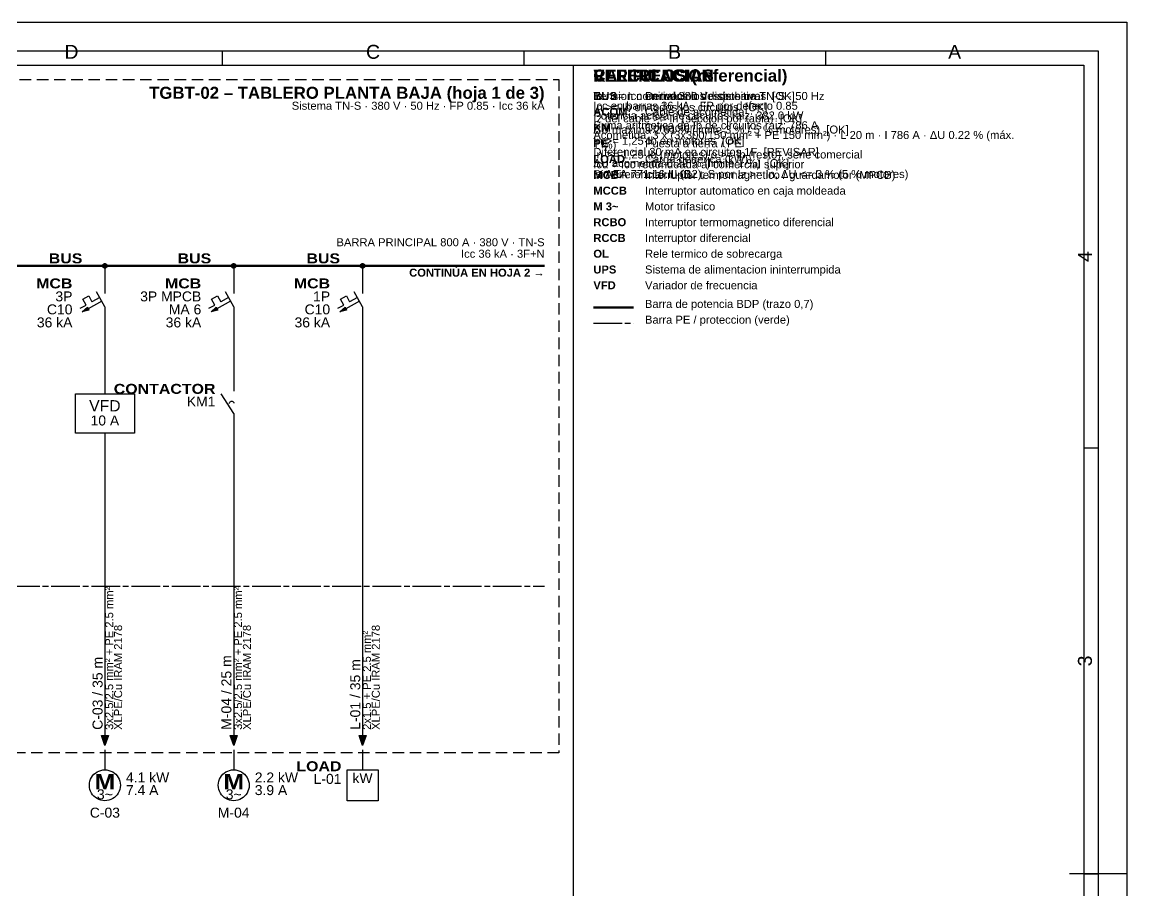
# Model space of a CAD drawing. Header units: millimetres. Extents: x 0 to 869, y 0 to 594.
# Drawn here: x 455.9 to 841, y 291.1 to 594 of the extents above; entities that cross this region are included whole.
import ezdxf
from ezdxf.enums import TextEntityAlignment as Align

# ---------------------------------------------------------------- set-up
doc = ezdxf.new("R2010")
doc.units = ezdxf.units.MM
doc.linetypes.add('SVG_DASH_1', pattern=[13.999999, 9.999999, -1, 2, -1])
doc.linetypes.add('SVG_DASH_2', pattern=[5.999999, 4, -2])
for name, color, linetype in [('291-A-LAMINA', 8, 'Continuous'), ('291-E-DIAGRAMA', 5, 'Continuous'), ('291-E-TEXTOS', 7, 'Continuous'), ('291-G-ROTULO', 7, 'Continuous')]:
    doc.layers.add(name, color=color, linetype=linetype)
doc.styles.add('ARIAL', font='arial.ttf')
doc.styles.add('ARIAL_BLACK', font='ariblk.ttf')
doc.styles.add('ARIAL_BOLD', font='arialbd.ttf')

# ---------------------------------------------------------------- blocks, each defined once
blk = doc.blocks.new('LV_BUSBAR_NODE')
at = {"layer": '291-E-DIAGRAMA', "true_color": 0x0000ff}
blk.add_hatch(color=256, dxfattribs=at).paths.add_polyline_path([(0.78, -0.78), (0.78, -0.89), (0.76, -0.99), (0.72, -1.09), (0.68, -1.18), (0.62, -1.26), (0.55, -1.34), (0.48, -1.4), (0.39, -1.46), (0.3, -1.51), (0.21, -1.54), (0.11, -1.56), (0, -1.57), (-0.11, -1.56), (-0.21, -1.54), (-0.3, -1.51), (-0.39, -1.46), (-0.48, -1.4), (-0.55, -1.34), (-0.62, -1.26), (-0.68, -1.18), (-0.72, -1.09), (-0.76, -0.99), (-0.78, -0.89), (-0.78, -0.78), (-0.78, -0.68), (-0.76, -0.58), (-0.72, -0.48), (-0.68, -0.39), (-0.62, -0.31), (-0.55, -0.23), (-0.48, -0.16), (-0.39, -0.11), (-0.3, -0.06), (-0.21, -0.03), (-0.11, -0.01), (0, 0), (0.11, -0.01), (0.21, -0.03), (0.3, -0.06), (0.39, -0.11), (0.48, -0.16), (0.55, -0.23), (0.62, -0.31), (0.68, -0.39), (0.72, -0.48), (0.76, -0.58), (0.78, -0.68), (0.78, -0.78)])
at = {"layer": '291-E-DIAGRAMA', "lineweight": 50, "true_color": 0x0000ff}
blk.add_line((-5.88, -0.78), (5.88, -0.78), dxfattribs=at)
at = {"layer": '291-E-DIAGRAMA', "lineweight": 25, "true_color": 0x0000ff}
blk.add_line((0, -0.78), (0, -5), dxfattribs=at)
blk.add_lwpolyline([(0.78, -0.78), (0.78, -0.89), (0.76, -0.99), (0.72, -1.09), (0.68, -1.18), (0.62, -1.26), (0.55, -1.34), (0.48, -1.4), (0.39, -1.46), (0.3, -1.51), (0.21, -1.54), (0.11, -1.56), (0, -1.57), (-0.11, -1.56), (-0.21, -1.54), (-0.3, -1.51), (-0.39, -1.46), (-0.48, -1.4), (-0.55, -1.34), (-0.62, -1.26), (-0.68, -1.18), (-0.72, -1.09), (-0.76, -0.99), (-0.78, -0.89), (-0.78, -0.78), (-0.78, -0.68), (-0.76, -0.58), (-0.72, -0.48), (-0.68, -0.39), (-0.62, -0.31), (-0.55, -0.23), (-0.48, -0.16), (-0.39, -0.11), (-0.3, -0.06), (-0.21, -0.03), (-0.11, -0.01), (0, 0), (0.11, -0.01), (0.21, -0.03), (0.3, -0.06), (0.39, -0.11), (0.48, -0.16), (0.55, -0.23), (0.62, -0.31), (0.68, -0.39), (0.72, -0.48), (0.76, -0.58), (0.78, -0.68), (0.78, -0.78)], close=True, dxfattribs=at)
at = {"layer": '291-E-TEXTOS', "color": 7, "style": 'ARIAL_BLACK'}
blk.add_text('BUS', height=3.47, dxfattribs=at).set_placement((-7.84, 0.1), align=Align.RIGHT)
at = {"layer": '291-E-TEXTOS', "true_color": 0x008800, "style": 'ARIAL'}
blk.add_attdef('TAG', text='', height=3.47, dxfattribs=at).set_placement((-7.84, -4.31), align=Align.RIGHT)
blk = doc.blocks.new('LV_MCB')
at = {"layer": '291-E-DIAGRAMA', "lineweight": 25, "true_color": 0x0000ff}
for p, q in [((0, 0), (0, -5.441)), ((-5.642, -6.265), (-4.525, -8.309)), ((-1.804, -6.824), (-4.525, -8.309)), ((0.02, -10.103), (-2.892, -4.853)), ((-1.069, -8.132), (-5.833, -10.735)), ((0, -10.029), (0, -32.5))]:
    blk.add_line(p, q, dxfattribs=at)
blk.add_lwpolyline([(-8.613, -10.544), (-6.569, -9.426), (-7.686, -7.382), (-5.642, -6.265)], dxfattribs=at)
blk.add_lwpolyline([(-7.877, -11.853), (-6.113, -10.221), (-5.554, -11.25), (-7.877, -11.853)], close=True, dxfattribs=at)
at = {"layer": '291-E-DIAGRAMA', "lineweight": 18, "true_color": 0x0000ff}
for points in [[(-5.554, -11.25), (-7.216, -11.25), (-7.877, -11.853)], [(-6.113, -10.221), (-5.554, -11.25), (-7.216, -11.25)]]:
    blk.add_lwpolyline(points, close=True, dxfattribs=at)
at = {"layer": '291-E-DIAGRAMA', "true_color": 0x0000ff}
for points in [[(-5.554, -11.25), (-7.216, -11.25), (-7.877, -11.853)], [(-6.113, -10.221), (-5.554, -11.25), (-7.216, -11.25)]]:
    blk.add_solid(points, dxfattribs=at)
at = {"layer": '291-E-TEXTOS', "color": 7, "style": 'ARIAL_BLACK'}
blk.add_text('MCB', height=3.47, dxfattribs=at).set_placement((-11.319, -3.632), align=Align.RIGHT)
at = {"layer": '291-E-TEXTOS', "true_color": 0x008800, "style": 'ARIAL'}
for tag, p in [('POLES', (-11.314, -8.162)), ('CURVE_RATING', (-11.304, -12.691)), ('BREAKING_CAPACITY', (-11.314, -17.235))]:
    blk.add_attdef(tag, text='', height=3.47, dxfattribs=at).set_placement(p, align=Align.RIGHT)
blk = doc.blocks.new('LV_VFD')
at = {"layer": '291-E-DIAGRAMA', "lineweight": 25, "true_color": 0x0000ff}
for p, q in [((0, 0), (0, -4.902)), ((0, -18.627), (0, -22.5))]:
    blk.add_line(p, q, dxfattribs=at)
blk.add_lwpolyline([(-10.294, -4.902), (10.294, -4.902), (10.294, -18.627), (-10.294, -18.627)], close=True, dxfattribs=at)
at = {"layer": '291-E-TEXTOS', "true_color": 0x0000ff, "style": 'ARIAL'}
blk.add_text('VFD', height=3.922, dxfattribs=at).set_placement((0, -11.029), align=Align.CENTER)
at = {"layer": '291-E-TEXTOS', "true_color": 0x008800, "style": 'ARIAL'}
blk.add_attdef('RATED_CURRENT', text='', height=3.47, dxfattribs=at).set_placement((0, -15.931), align=Align.CENTER)
blk = doc.blocks.new('LV_CONTACTOR')
at = {"layer": '291-E-DIAGRAMA', "lineweight": 25, "true_color": 0x0000ff}
for p, q in [((0, 0), (0, -3.92)), ((0, -11.77), (-4.41, -4.9)), ((0, -11.77), (0, -15))]:
    blk.add_line(p, q, dxfattribs=at)
blk.add_lwpolyline([(-1.67, -8.28), (-1.51, -8.03), (-1.35, -7.82), (-1.18, -7.67), (-1.01, -7.56), (-0.84, -7.5), (-0.67, -7.48), (-0.51, -7.5), (-0.36, -7.55), (-0.22, -7.65), (-0.09, -7.78), (0.01, -7.94), (0.1, -8.14)], dxfattribs=at)
at = {"layer": '291-E-TEXTOS', "color": 7, "style": 'ARIAL_BLACK'}
blk.add_text('CONTACTOR', height=3.47, dxfattribs=at).set_placement((-6.37, -4.9), align=Align.RIGHT)
at = {"layer": '291-E-TEXTOS', "true_color": 0x008800, "style": 'ARIAL'}
blk.add_attdef('TAG', text='', height=3.47, dxfattribs=at).set_placement((-6.37, -9.31), align=Align.RIGHT)
blk = doc.blocks.new('LV_CABLE_RUN')
at = {"layer": '291-E-DIAGRAMA', "lineweight": 25, "true_color": 0xff0000}
for p, q in [((0, 0), (0, -52.07)), ((0, -57.07), (0, -60.07))]:
    blk.add_line(p, q, dxfattribs=at)
blk.add_lwpolyline([(1.265, -52.07), (0.015, -55.511), (-1.235, -52.07), (1.265, -52.07)], close=True, dxfattribs=at)
at = {"layer": '291-E-DIAGRAMA', "lineweight": 18, "true_color": 0xff0000}
blk.add_lwpolyline([(-1.235, -52.07), (1.265, -52.07), (0.015, -55.511)], close=True, dxfattribs=at)
at = {"layer": '291-E-DIAGRAMA', "true_color": 0xff0000}
blk.add_solid([(-1.235, -52.07), (1.265, -52.07), (0.015, -55.511)], dxfattribs=at)
at = {"layer": '291-E-TEXTOS', "true_color": 0x008800, "style": 'ARIAL'}
for tag, p, height in [('CABLE_INSULATION', (6, -50.07), 2.79), ('CABLE_TAG', (-0.8, -50.07), 3.49), ('CABLE_SPEC', (2.9, -50.07), 2.79)]:
    blk.add_attdef(tag, p, '', height=height, rotation=90, dxfattribs=at)
blk = doc.blocks.new('LV_MOTOR_3PH')
at = {"layer": '291-E-DIAGRAMA', "lineweight": 25, "true_color": 0x0000ff}
blk.add_line((0, 0), (0, -3.92), dxfattribs=at)
blk.add_lwpolyline([(5.39, -9.31), (5.34, -10.05), (5.2, -10.75), (4.97, -11.41), (4.66, -12.04), (4.27, -12.61), (3.81, -13.13), (3.3, -13.58), (2.72, -13.97), (2.1, -14.28), (1.43, -14.51), (0.73, -14.66), (0, -14.71), (-0.73, -14.66), (-1.43, -14.51), (-2.1, -14.28), (-2.72, -13.97), (-3.3, -13.58), (-3.81, -13.13), (-4.27, -12.61), (-4.66, -12.04), (-4.97, -11.41), (-5.2, -10.75), (-5.34, -10.05), (-5.39, -9.31), (-5.34, -8.58), (-5.2, -7.88), (-4.97, -7.21), (-4.66, -6.59), (-4.27, -6.02), (-3.81, -5.5), (-3.3, -5.04), (-2.72, -4.66), (-2.1, -4.35), (-1.43, -4.11), (-0.73, -3.97), (0, -3.92), (0.73, -3.97), (1.43, -4.11), (2.1, -4.35), (2.72, -4.66), (3.3, -5.04), (3.81, -5.5), (4.27, -6.02), (4.66, -6.59), (4.97, -7.21), (5.2, -7.88), (5.34, -8.58), (5.39, -9.31)], close=True, dxfattribs=at)
at = {"layer": '291-E-TEXTOS', "true_color": 0x0000ff}
for s, height, style, p in [('M', 5.39, 'ARIAL_BLACK', (0, -10.78)), ('3~', 3.47, 'ARIAL', (0, -14.22))]:
    blk.add_text(s, height=height, dxfattribs=dict(at, style=style)).set_placement(p, align=Align.CENTER)
at = {"layer": '291-E-TEXTOS', "true_color": 0x008800, "style": 'ARIAL'}
for tag, p in [('POWER_KW', (7.35, -8.33)), ('CURRENT', (7.35, -12.74))]:
    blk.add_attdef(tag, p, '', height=3.47, dxfattribs=at)
blk.add_attdef('TAG', text='', height=3.47, dxfattribs=at).set_placement((0, -20.59), align=Align.CENTER)
blk = doc.blocks.new('LV_LOAD_BOX_KW')
at = {"layer": '291-E-DIAGRAMA', "lineweight": 25, "true_color": 0x0000ff}
blk.add_line((0, 0), (0, -3.922), dxfattribs=at)
blk.add_lwpolyline([(-5.392, -3.922), (5.392, -3.922), (5.392, -14.706), (-5.392, -14.706)], close=True, dxfattribs=at)
at = {"layer": '291-E-TEXTOS', "color": 7, "style": 'ARIAL_BLACK'}
blk.add_text('LOAD', height=3.47, dxfattribs=at).set_placement((-7.353, -4.412), align=Align.RIGHT)
at = {"layer": '291-E-TEXTOS', "true_color": 0x0000ff, "style": 'ARIAL'}
blk.add_text('kW', height=3.47, dxfattribs=at).set_placement((0, -8.578), align=Align.CENTER)
at = {"layer": '291-E-TEXTOS', "true_color": 0x008800, "style": 'ARIAL'}
blk.add_attdef('TAG', text='', height=3.47, dxfattribs=at).set_placement((-7.353, -8.824), align=Align.RIGHT)

msp = doc.modelspace()

# ---------------------------------------------------------------- linework, layer by layer
at = {"layer": '291-A-LAMINA'}
for p, q in [((525.62, 584), (525.62, 579)), ((630.75, 584), (630.75, 579)), ((826, 445.5), (831, 445.5)), ((841, 297), (821, 297)), ((826, 297), (831, 297))]:
    msp.add_line(p, q, dxfattribs=at)
for points in [[(0, 594), (841, 594), (841, 0), (0, 0)], [(25, 584), (831, 584), (831, 10), (25, 10)], [(30, 579), (826, 579), (826, 15), (30, 15)]]:
    msp.add_lwpolyline(points, close=True, dxfattribs=at)
at = {"layer": '291-E-DIAGRAMA', "color": 7, "lineweight": 25}
msp.add_line((648, 579), (648, 94), dxfattribs=at)
at = {"layer": '291-E-DIAGRAMA', "lineweight": 70, "true_color": 0x0000ff}
msp.add_line((80.46, 509), (638, 509), dxfattribs=at)
at = {"layer": '291-E-DIAGRAMA', "lineweight": 25, "true_color": 0x0000ff}
for p, q in [((484.71, 472.28), (484.71, 469.28)), ((529.62, 472.28), (529.62, 469.28))]:
    msp.add_line(p, q, dxfattribs=at)
at = {"layer": '291-E-DIAGRAMA', "lineweight": 25, "true_color": 0xff0000}
for p, q in [((574.54, 472.28), (574.54, 397.28)), ((529.62, 454.28), (529.62, 397.28)), ((484.71, 446.78), (484.71, 397.28))]:
    msp.add_line(p, q, dxfattribs=at)
at = {"layer": '291-E-DIAGRAMA', "linetype": 'SVG_DASH_1', "lineweight": 25, "true_color": 0x139b48}
msp.add_line((46, 397.28), (638, 397.28), dxfattribs=at)
at = {"layer": '291-E-DIAGRAMA', "linetype": 'SVG_DASH_2', "lineweight": 25, "true_color": 0x808080}
msp.add_lwpolyline([(35, 574), (643, 574), (643, 339.21), (35, 339.21)], close=True, dxfattribs=at)
at = {"layer": '291-E-TEXTOS', "color": 7, "lineweight": 70}
msp.add_line((655, 494.5), (669, 494.5), dxfattribs=at)
at = {"layer": '291-E-TEXTOS', "linetype": 'SVG_DASH_1', "lineweight": 25, "true_color": 0x139b48}
msp.add_line((655, 489), (669, 489), dxfattribs=at)
at = {"layer": '291-G-ROTULO'}
msp.add_line((735.87, 584), (735.87, 579), dxfattribs=at)

# ---------------------------------------------------------------- block references
at = {"layer": '291-E-DIAGRAMA'}
for p in [(484.71, 509.78), (529.62, 509.78), (574.54, 509.78)]:
    msp.add_blockref('LV_BUSBAR_NODE', p, dxfattribs=at)
for name, p, values in [('LV_MCB', (484.71, 504.78), {'POLES': '3P', 'CURVE_RATING': 'C10', 'BREAKING_CAPACITY': '36 kA'}), ('LV_MCB', (529.62, 504.78), {'POLES': '3P MPCB', 'CURVE_RATING': 'MA 6', 'BREAKING_CAPACITY': '36 kA'}), ('LV_MCB', (574.54, 504.78), {'POLES': '1P', 'CURVE_RATING': 'C10', 'BREAKING_CAPACITY': '36 kA'}), ('LV_VFD', (484.71, 469.28), {'RATED_CURRENT': '10 A'}), ('LV_CONTACTOR', (529.62, 469.28), {'TAG': 'KM1'}), ('LV_CABLE_RUN', (484.71, 397.28), {'CABLE_TAG': 'C-03 / 35 m', 'CABLE_SPEC': '3x2.5/2.5 mm² + PE 2.5 mm²', 'CABLE_INSULATION': 'XLPE/Cu IRAM 2178'}), ('LV_CABLE_RUN', (529.62, 397.28), {'CABLE_TAG': 'M-04 / 25 m', 'CABLE_SPEC': '3x2.5/2.5 mm² + PE 2.5 mm²', 'CABLE_INSULATION': 'XLPE/Cu IRAM 2178'}), ('LV_CABLE_RUN', (574.54, 397.28), {'CABLE_TAG': 'L-01 / 35 m', 'CABLE_SPEC': '2x1.5 + PE 2.5 mm²', 'CABLE_INSULATION': 'XLPE/Cu IRAM 2178'}), ('LV_MOTOR_3PH', (484.71, 337.21), {'POWER_KW': '4.1 kW', 'CURRENT': '7.4 A', 'TAG': 'C-03'}), ('LV_MOTOR_3PH', (529.62, 337.21), {'POWER_KW': '2.2 kW', 'CURRENT': '3.9 A', 'TAG': 'M-04'}), ('LV_LOAD_BOX_KW', (574.54, 337.21), {'TAG': 'L-01'})]:
    msp.add_blockref(name, p, dxfattribs=at).add_auto_attribs(values)

# ---------------------------------------------------------------- texts
at = {"layer": '291-E-TEXTOS', "color": 7, "style": 'ARIAL'}
for s, p in [('D', (473.06, 579.75)), ('C', (578.19, 579.75))]:
    msp.add_text(s, height=4.86, dxfattribs=at).set_placement(p, align=Align.BOTTOM_CENTER)
at = {"layer": '291-E-TEXTOS', "color": 7}
for s, height, style, p in [('TGBT-02 – TABLERO PLANTA BAJA (hoja 1 de 3)', 4.19, 'ARIAL_BOLD', (638, 566)), ('Sistema TN-S · 380 V · 50 Hz · FP 0.85 · Icc 36 kA', 2.79, 'ARIAL', (638, 562.6)), ('BARRA PRINCIPAL 800 A · 380 V · TN-S', 2.79, 'ARIAL', (638, 515)), ('Icc 36 kA · 3F+N', 2.79, 'ARIAL', (638, 511)), ('CONTINÚA EN HOJA 2 →', 2.79, 'ARIAL_BOLD', (638, 504.4))]:
    msp.add_text(s, height=height, dxfattribs=dict(at, style=style)).set_placement(p, align=Align.BOTTOM_RIGHT)
for s, style, p in [('VFD', 'ARIAL_BOLD', (655, 500)), ('Variador de frecuencia', 'ARIAL', (673, 500)), ('Barra de potencia BDP (trazo 0,7)', 'ARIAL', (673, 493.5)), ('Barra PE / proteccion (verde)', 'ARIAL', (673, 488))]:
    msp.add_text(s, height=2.79, dxfattribs=dict(at, style=style)).set_placement(p, align=Align.BOTTOM_LEFT)
at = {"layer": '291-E-TEXTOS', "color": 7, "style": 'ARIAL'}
msp.add_text('3', height=4.86, rotation=90, dxfattribs=at).set_placement((830.25, 371.25), align=Align.BOTTOM_CENTER)
at = {"layer": '291-G-ROTULO', "color": 7, "style": 'ARIAL'}
for s, p in [('B', (683.31, 579.75)), ('A', (780.94, 579.75))]:
    msp.add_text(s, height=4.86, dxfattribs=at).set_placement(p, align=Align.BOTTOM_CENTER)
at = {"layer": '291-G-ROTULO', "color": 7}
for s, height, style, p in [('VERIFICACION', 4.19, 'ARIAL_BOLD', (655, 572)), ('CALCULOS (referencial)', 4.19, 'ARIAL_BOLD', (655, 572)), ('REFERENCIAS', 4.19, 'ARIAL_BOLD', (655, 572)), ('Tension nominal 380 V · sistema TN-S · 50 Hz', 2.79, 'ARIAL', (655, 566)), ('BUS', 2.79, 'ARIAL_BOLD', (655, 566)), ('Icu >= Icc en todos los dispositivos  [OK]', 2.79, 'ARIAL', (655, 566)), ('Icc en barras 36 kA · FP por defecto 0.85', 2.79, 'ARIAL', (655, 562.6)), ('Derivacion desde barra', 2.79, 'ARIAL', (673, 566)), ('ACOM.', 2.79, 'ARIAL_BOLD', (655, 560.5)), ('Potencia activa de circuitos raiz: 382.0 kW', 2.79, 'ARIAL', (655, 559.2)), ('In >= Ib en todos los circuitos  [OK]', 2.79, 'ARIAL', (655, 562.1)), ('Cable de acometida', 2.79, 'ARIAL', (673, 560.5)), ('Suma aritmetica de Ib de circuitos raiz: 786 A', 2.79, 'ARIAL', (655, 555.8)), ('KM', 2.79, 'ARIAL_BOLD', (655, 555)), ('Iz del cable >= In (seccion por tabla)  [OK]', 2.79, 'ARIAL', (655, 558.2)), ('Contactor', 2.79, 'ARIAL', (673, 555)), ('Acometida: 3 x (3x300/150 mm² + PE 150 mm²) · L 20 m · I 786 A · ΔU 0.22 % (máx.', 2.79, 'ARIAL', (655, 552.4)), ('ΔU maxima 2.61 % (limite 3 % / 5 % motores)  [OK]', 2.79, 'ARIAL', (655, 554.3)), ('PE', 2.79, 'ARIAL_BOLD', (655, 549.5)), ('1 %)', 2.79, 'ARIAL', (655, 549)), ('In >= 1,25·Ib en motores  [OK]', 2.79, 'ARIAL', (655, 550.4)), ('Puesta a tierra / PE', 2.79, 'ARIAL', (673, 549.5)), ('LOAD', 2.79, 'ARIAL_BOLD', (655, 544)), ('Diferencial 30 mA en circuitos 1F  [REVISAR]', 2.79, 'ARIAL', (655, 546.5)), ('In >= 1,25·Ib (motores) o >= Ib (resto), serie comercial', 2.79, 'ARIAL', (655, 545.6)), ('Carga generica (kW)', 2.79, 'ARIAL', (673, 544)), ('ΔU acometida 0.22 % (limite 1 %)  [OK]', 2.79, 'ARIAL', (655, 542.6)), ('Icu = Icc redondeada al comercial superior', 2.79, 'ARIAL', (655, 542.2)), ('MCB', 2.79, 'ARIAL_BOLD', (655, 538.5)), ('Iz AEA 771.16.III (B2); S por Iz >= In, ΔU <= 3 % (5 % motores)', 2.79, 'ARIAL', (655, 538.8)), ('Interruptor termomagnetico / guardamotor (MPCB)', 2.79, 'ARIAL', (673, 538.5)), ('MCCB', 2.79, 'ARIAL_BOLD', (655, 533)), ('Interruptor automatico en caja moldeada', 2.79, 'ARIAL', (673, 533)), ('M 3~', 2.79, 'ARIAL_BOLD', (655, 527.5)), ('Motor trifasico', 2.79, 'ARIAL', (673, 527.5)), ('RCBO', 2.79, 'ARIAL_BOLD', (655, 522)), ('Interruptor termomagnetico diferencial', 2.79, 'ARIAL', (673, 522)), ('RCCB', 2.79, 'ARIAL_BOLD', (655, 516.5)), ('Interruptor diferencial', 2.79, 'ARIAL', (673, 516.5)), ('OL', 2.79, 'ARIAL_BOLD', (655, 511)), ('Rele termico de sobrecarga', 2.79, 'ARIAL', (673, 511)), ('UPS', 2.79, 'ARIAL_BOLD', (655, 505.5)), ('Sistema de alimentacion ininterrumpida', 2.79, 'ARIAL', (673, 505.5))]:
    msp.add_text(s, height=height, dxfattribs=dict(at, style=style)).set_placement(p, align=Align.BOTTOM_LEFT)
at = {"layer": '291-G-ROTULO', "true_color": 0xb00000, "style": 'ARIAL'}
msp.add_text('Sin diferencial: L-01', height=2.79, dxfattribs=at).set_placement((655, 538.7), align=Align.BOTTOM_LEFT)
at = {"layer": '291-G-ROTULO', "color": 7, "style": 'ARIAL'}
msp.add_text('4', height=4.86, rotation=90, dxfattribs=at).set_placement((830.25, 512.25), align=Align.BOTTOM_CENTER)

doc.saveas('drawing.dxf')
